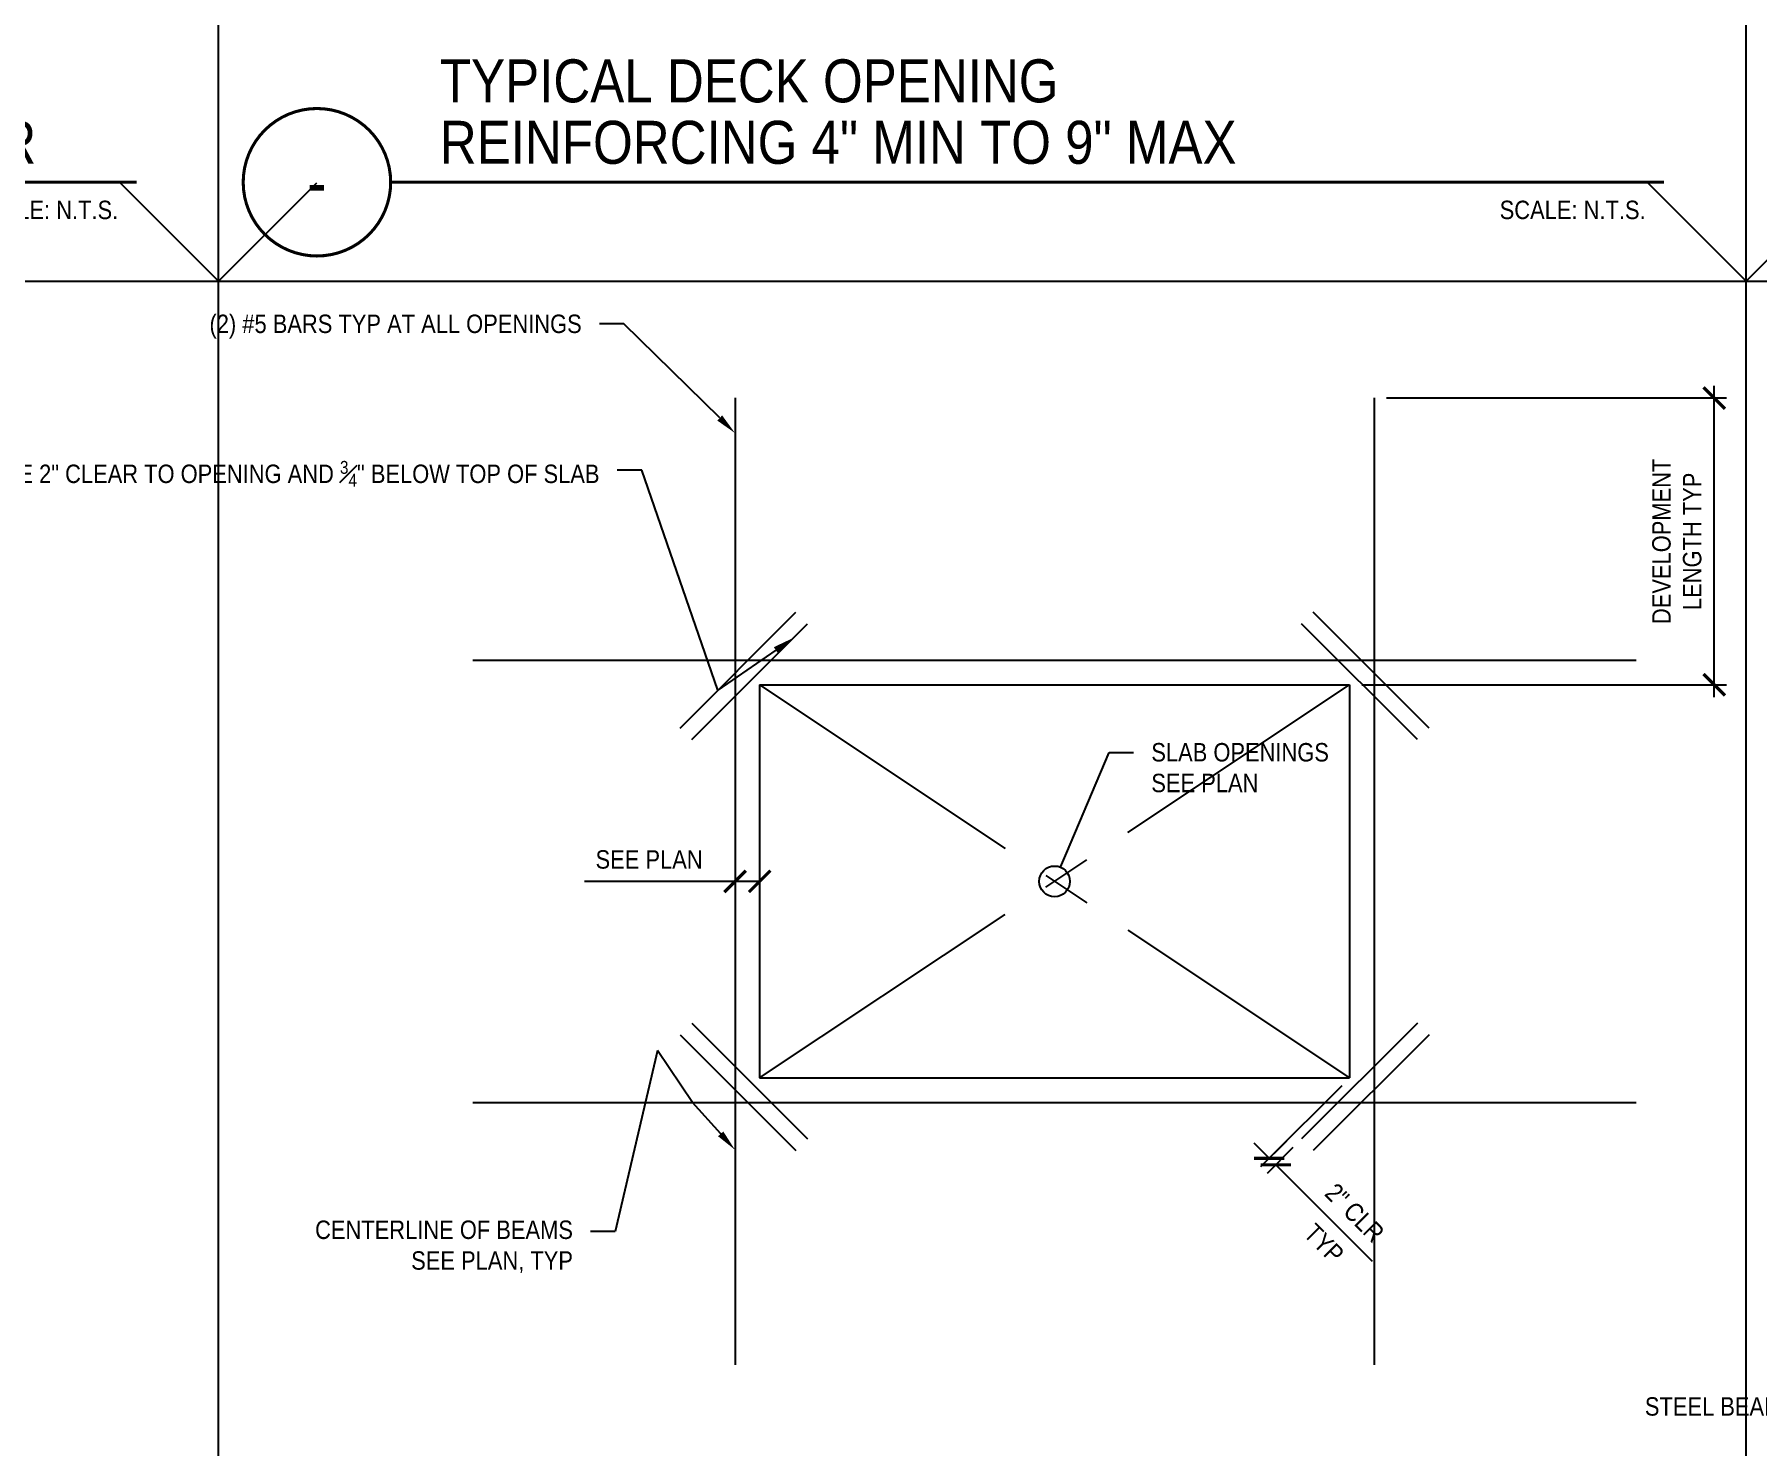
# Model space of a CAD drawing. Header units: inches. Extents: x -16404 to 14624, y -1591 to 16152.
# Drawn here: x -15716.3 to -15611.1, y 7828.9 to 7915.1 of the extents above; entities that cross this region are included whole.
import ezdxf
from ezdxf import colors
from ezdxf.entities.mleader import LeaderData, LeaderLine
from ezdxf.enums import TextEntityAlignment as Align
from ezdxf.math import Vec2, Vec3

# ---------------------------------------------------------------- set-up
doc = ezdxf.new("R2010")
doc.units = ezdxf.units.IN
doc.header["$LTSCALE"] = 24
doc.header["$MEASUREMENT"] = 0
doc.linetypes.add('CENTER2', pattern=[1.125, 0.75, -0.125, 0.125, -0.125])
doc.linetypes.add('DASHED2', pattern=[0.375, 0.25, -0.125])
doc.layers.get('0').update_dxf_attribs({"linetype": 'CONTINUOUS'})
doc.layers.get('DefPoints').update_dxf_attribs({"color": 251, "linetype": 'CONTINUOUS'})
for name, color, linetype in [('S-ANNO-DIMS', 2, 'CONTINUOUS'), ('S-ANNO-NOTE', 4, 'CONTINUOUS'), ('S-CONC', 4, 'CONTINUOUS'), ('S-REBAR', 7, 'CONTINUOUS')]:
    doc.layers.add(name, color=color, linetype=linetype)
doc.layers.add('S-ANNO-GRID-NONPLOT', color=251, linetype='CONTINUOUS', plot=False)
doc.styles.add('Arial', font='arial.ttf', dxfattribs={"width": 0.85})
doc.dimstyles.new('DIM-12$0', dxfattribs={"dimscale": 12, "dimtxt": 0.09375, "dimasz": 0.109375, "dimexe": 0.0625, "dimexo": 0.0625, "dimgap": 0.0625, "dimtad": 1, "dimdec": 4, "dimzin": 11, "dimdsep": 46, "dimlunit": 4, "dimtxsty": 'Arial', "dimblk": 'ARCHTICK', "dimblk1": 'ARCHTICK', "dimblk2": 'ARCHTICK', "dimsah": 1, "dimcen": 0.125, "dimdle": 0.0625, "dimclrd": 256, "dimclre": 256, "dimclrt": 4, "dimadec": 0, "dimazin": 0, "dimtfac": 0.75, "dimtdec": 4, "dimtofl": 0, "dimtmove": 0, "dimatfit": 3, "dimldrblk": 'ARCHTICK', "dimfxl": 1, "dimfrac": 1, "dimtolj": 1, "dimtzin": 11, "dimarcsym": 0})

# ---------------------------------------------------------------- blocks, each defined once
blk = doc.blocks.new('_ARCHTICK')
at = {"color": 0, "linetype": 'ByBlock', "const_width": 0.15}
blk.add_lwpolyline([(-0.5, -0.5), (0.5, 0.5)], dxfattribs=at)
blk = doc.blocks.new('*D2211')
at = {"layer": 'DefPoints', "color": 0, "transparency": 16777216}
for p in [(-15634.54441750693, 7892.868211247481), (-15613.78789776511, 7892.868211247481), (-15636.04441750693, 7875.368211247481)]:
    blk.add_point(p, dxfattribs=at)
at = {"layer": 'S-ANNO-DIMS', "lineweight": -2, "transparency": 16777216}
for p, q in [((-15633.79441750693, 7892.868211247481), (-15613.03789776511, 7892.868211247481)), ((-15613.78789776511, 7874.618211247481), (-15613.78789776511, 7893.618211247481)), ((-15635.29441750693, 7875.368211247481), (-15613.03789776511, 7875.368211247481))]:
    blk.add_line(p, q, dxfattribs=at)
at = {"layer": 'S-ANNO-DIMS', "lineweight": -2, "transparency": 16777216, "xscale": 1.3125, "yscale": 1.3125, "zscale": 1.3125}
for p, rotation in [((-15613.78789776511, 7892.868211247481), 90), ((-15613.78789776511, 7875.368211247481), 270)]:
    blk.add_blockref('_ARCHTICK', p, dxfattribs=dict(at, rotation=rotation))
at = {"layer": 'S-ANNO-DIMS', "color": 4, "transparency": 16777216, "insert": (-15616.06705874737, 7884.118211247483), "char_height": 1.125, "attachment_point": 5, "rotation": 90, "style": 'Arial'}
blk.add_mtext('\\A1;DEVELOPMENT\\PLENGTH TYP', dxfattribs=at)
blk = doc.blocks.new('*D1046')
at = {"layer": 'DefPoints', "color": 0, "transparency": 16777216}
for p in [(-15673.54441750692, 7863.368211247477), (-15673.54441750692, 7863.368211247477), (-15672.04441750692, 7863.368211247477)]:
    blk.add_point(p, dxfattribs=at)
at = {"layer": 'S-ANNO-DIMS', "lineweight": -2, "transparency": 16777216}
for p, q in [((-15673.54441750692, 7863.368211247477), (-15682.72126351647, 7863.368211247477)), ((-15672.04441750692, 7863.368211247477), (-15673.54441750692, 7863.368211247477))]:
    blk.add_line(p, q, dxfattribs=at)
at = {"layer": 'S-ANNO-DIMS', "lineweight": -2, "transparency": 16777216, "xscale": 1.3125, "yscale": 1.3125, "zscale": 1.3125, "rotation": 180}
blk.add_blockref('_ARCHTICK', (-15673.54441750692, 7863.368211247477), dxfattribs=at)
at = {"layer": 'S-ANNO-DIMS', "lineweight": -2, "transparency": 16777216, "xscale": 1.3125, "yscale": 1.3125, "zscale": 1.3125}
blk.add_blockref('_ARCHTICK', (-15672.04441750692, 7863.368211247477), dxfattribs=at)
at = {"layer": 'S-ANNO-DIMS', "color": 4, "transparency": 16777216, "insert": (-15678.7890905117, 7864.69989610423), "char_height": 1.125, "attachment_point": 5, "style": 'Arial'}
blk.add_mtext('\\A1;SEE PLAN', dxfattribs=at)
blk = doc.blocks.new('*D1047')
at = {"layer": 'DefPoints', "color": 0, "transparency": 16777216}
for p in [(-15639.36816584539, 7848.044462909033), (-15638.97055989832, 7847.646856961959), (-15640.54678879768, 7846.070628062593)]:
    blk.add_point(p, dxfattribs=at)
at = {"layer": 'S-ANNO-DIMS', "lineweight": -2, "transparency": 16777216}
for p, q in [((-15640.94439474476, 7846.468234009666), (-15641.87247239506, 7847.396311659973)), ((-15639.89849593128, 7847.514132823143), (-15641.47472483065, 7845.937903923777)), ((-15639.50088998421, 7847.11652687607), (-15641.07711888357, 7845.540297976703)), ((-15640.54678879768, 7846.070628062593), (-15634.6568509785, 7840.180690243405))]:
    blk.add_line(p, q, dxfattribs=at)
at = {"layer": 'S-ANNO-DIMS', "lineweight": -2, "transparency": 16777216, "xscale": 1.3125, "yscale": 1.3125, "zscale": 1.3125}
for p, rotation in [((-15640.94439474476, 7846.468234009666), 315), ((-15640.54678879768, 7846.070628062593), 135)]:
    blk.add_blockref('_ARCHTICK', p, dxfattribs=dict(at, rotation=rotation))
at = {"layer": 'S-ANNO-DIMS', "color": 4, "transparency": 16777216, "char_height": 1.125, "attachment_point": 5, "rotation": 315, "style": 'Arial'}
for s, insert in [('\\A1;2" CLR', (-15635.73209884517, 7843.139224895306)), ('\\A1;TYP', (-15637.60181988809, 7841.269503852385))]:
    blk.add_mtext(s, dxfattribs=dict(at, insert=insert))
blk = doc.blocks.new('_DotBlank')
at = {"color": 0, "lineweight": -2}
blk.add_line((-0.5, 0), (-1, 0), dxfattribs=at)
blk.add_circle((0, 0), 0.5, dxfattribs=at)
blk = doc.blocks.new('*U332')
at = {"const_width": 0.1875}
for points in [[(-4.5, 1.2e-15, -1), (4.5, 0, 3.732050807568882)], [(-4.5, 0, 1), (4.5, 0, -3.732050807568882)]]:
    blk.add_lwpolyline(points, format="xyb", dxfattribs=at)
blk.add_lwpolyline([(4.5, 0), (82.20909887525063, 0)], dxfattribs=at)
blk.add_circle((0, 0), 4.5)
at = {"style": 'Arial', "width": 0.85}
for tag, p in [('DWG_TITLE_1', (7.5, 6.1875)), ('DWG_TITLE_2', (7.5, 2.4375))]:
    blk.add_attdef(tag, text='', height=2.625, dxfattribs=at).set_placement(p, align=Align.MIDDLE_LEFT)
blk.add_attdef('#', text='', height=3, dxfattribs=at).set_placement((0, 0), align=Align.MIDDLE_CENTER)
blk.add_attdef('SCALE', text='', height=1.125, dxfattribs=at).set_placement((81.08409887525063, -1.125), align=Align.TOP_RIGHT)
blk = doc.blocks.new('Se_24x36_DETAILS_GRID')
for p, q in [((7.76742490627095, 15.33333333333339), (7.76742490627095, 23.00000000000007)), ((15.53484981254195, 15.33333333333345), (15.53484981254195, 23.00000000000012)), ((7.767424906271003, 15.33333333333344), (8.267424906293057, 15.83333333335561)), ((15.53484981254195, 15.33333333333344), (16.034849812564, 15.8333333333556)), ((3.552713678800501e-15, 15.33333333333338), (7.767424906270949, 15.33333333333338)), ((7.76742490627095, 15.33333333333338), (15.5348498125419, 15.33333333333338)), ((7.767424906270946, 7.66666666666672), (7.767424906270946, 15.33333333333339)), ((15.53484981254189, 15.33333333333338), (23.30227471881284, 15.33333333333338)), ((15.53484981254195, 7.666666666666777), (15.53484981254195, 15.33333333333345))]:
    blk.add_line(p, q)
at = {"linetype": 'DASHED2', "ltscale": 0.5}
for p, q in [((7.767424906270946, 15.33333333333338), (7.267424906248898, 15.83333333335554)), ((15.53484981254189, 15.33333333333338), (15.03484981251985, 15.83333333335554))]:
    blk.add_line(p, q, dxfattribs=at)

msp = doc.modelspace()

# ---------------------------------------------------------------- linework, layer by layer
at = {"layer": 'S-ANNO-DIMS'}
msp.add_line((-15640.94439474476, 7846.468234009676), (-15636.49783464624, 7850.914794108164), dxfattribs=at)
at = {"layer": 'S-ANNO-NOTE', "color": 1, "linetype": 'CENTER2'}
for p, q in [((-15672.04441750692, 7875.368211247477), (-15636.04441750692, 7851.368211247477)), ((-15672.04441750692, 7851.368211247477), (-15636.04441750692, 7875.368211247477))]:
    msp.add_line(p, q, dxfattribs=at)
at = {"layer": 'S-CONC', "color": 3, "linetype": 'Continuous'}
for p, q in [((-15672.04441750692, 7875.368211247477), (-15636.04441750692, 7875.368211247477)), ((-15672.04441750692, 7875.368211247477), (-15672.04441750692, 7851.368211247477)), ((-15636.04441750692, 7875.368211247477), (-15636.04441750692, 7851.368211247477)), ((-15672.04441750692, 7851.368211247477), (-15636.04441750692, 7851.368211247477))]:
    msp.add_line(p, q, dxfattribs=at)
at = {"layer": 'S-REBAR'}
for p, q in [((-15673.54441750692, 7892.868211247477), (-15673.54441750692, 7833.868211247477)), ((-15634.54441750692, 7892.868211247477), (-15634.54441750692, 7833.868211247477)), ((-15676.89644970852, 7872.725604502294), (-15669.82538189671, 7879.796672314157)), ((-15676.18934292732, 7872.018497721102), (-15669.11827511552, 7879.089565532994)), ((-15631.8994920864, 7872.018497721102), (-15638.97055989832, 7879.089565532994)), ((-15631.1923853052, 7872.725604502294), (-15638.26345311713, 7879.796672314157)), ((-15689.54441750692, 7876.868211247477), (-15618.54441750692, 7876.868211247477)), ((-15676.89644970852, 7854.010817992631), (-15669.82538189671, 7846.939750180768)), ((-15676.18934292732, 7854.717924773823), (-15669.11827511552, 7847.64685696196)), ((-15631.8994920864, 7854.717924773823), (-15638.97055989832, 7847.64685696196)), ((-15631.1923853052, 7854.010817992631), (-15638.26345311713, 7846.939750180768)), ((-15689.54441750692, 7849.868211247477), (-15618.54441750692, 7849.868211247477))]:
    msp.add_line(p, q, dxfattribs=at)

# ---------------------------------------------------------------- block references
at = {"layer": 'S-ANNO-GRID-NONPLOT', "xscale": 12, "yscale": 12, "zscale": 12}
msp.add_blockref('Se_24x36_DETAILS_GRID', (-15798.26811395953, 7715.999999999998), dxfattribs=at)
at = {"layer": 'S-ANNO-NOTE'}
for p, values in [((-15699.05901508375, 7906.034590119066), {'#': '-', 'DWG_TITLE_1': 'TYPICAL DECK OPENING', 'DWG_TITLE_2': 'REINFORCING 4" MIN TO 9" MAX', 'SCALE': 'SCALE: N.T.S.'}), ((-15792.268113959, 7906.034590119066), {'#': '-', 'DWG_TITLE_2': 'PERPENDICULAR DECK AT ELEVATOR DOOR', 'SCALE': 'SCALE: N.T.S.'})]:
    msp.add_blockref('*U332', p, dxfattribs=at).add_auto_attribs(values)

# ---------------------------------------------------------------- dimensions: what is measured, and where the dimension line sits
at = {"layer": 'S-ANNO-DIMS'}
dim = msp.add_linear_dim(base=(-15613.78789776511, 7892.868211247481), p1=(-15636.04441750692, 7875.368211247477), p2=(-15634.54441750692, 7892.868211247477), angle=90, text='DEVELOPMENT\\PLENGTH TYP', dimstyle='DIM-12$0', dxfattribs=at)
dim.commit()
dim.dimension.update_dxf_attribs({"geometry": '*D2211', "text_midpoint": (-15616.06705874737, 7884.118211247483)})
dim = msp.add_linear_dim(base=(-15673.54441750692, 7863.368211247477), p1=(-15672.04441750692, 7863.368211247477), p2=(-15673.54441750692, 7863.368211247477), text='SEE PLAN', dimstyle='DIM-12$0', override={"dimsah": 0, "dimdle": 0}, dxfattribs=at)
dim.commit()
dim.dimension.update_dxf_attribs({"geometry": '*D1046', "text_midpoint": (-15678.7890905117, 7864.69989610423)})
dim = msp.add_aligned_dim(p1=(-15639.36816584539, 7848.044462909033), p2=(-15638.97055989832, 7847.64685696196), distance=-2.2291242868839762, text='2" CLR\\XTYP', dimstyle='DIM-12$0', override={"dimsah": 0, "dimdle": 0}, dxfattribs=at)
dim.commit()
dim.dimension.update_dxf_attribs({"geometry": '*D1047', "text_midpoint": (-15636.67374223778, 7842.197581502693)})

# ---------------------------------------------------------------- leaders
at = {"layer": 'S-ANNO-NOTE'}
ml = msp.add_multileader_mtext('Standard', dxfattribs=at)
ml.set_content('(2) #5 BARS TYP AT ALL OPENINGS', color=4, style='Arial')
ml.set_leader_properties(color=2)
ml.build(insert=Vec2(0, 0))
ml.multileader.update_dxf_attribs({"dogleg_length": 0.36, "arrow_head_size": 1.3125, "scale": 12})
ctx = ml.context
ctx.base_point, ctx.scale, ctx.char_height, ctx.arrow_head_size, ctx.landing_gap_size, ctx.plane_origin = Vec3(-15696.42081191136, 7897.385724189185), 12, 1.125, 1.3125, 1.08, Vec3(-15724.33892636475, 8195.70958621212)
ctx.text_align_type = 2
notes = []
notes.append((ctx, [(1, (1, 1, 0), (-15680.32238677493, 7897.385724189185), (-1, 0), 1.500000000000008, [(0, [(-15673.54441750692, 7890.72759882632)], 0, [])])]))
ctx.mtext.insert, ctx.mtext.width, ctx.mtext.alignment, ctx.mtext.flow_direction = Vec3(-15682.90238677493, 7897.957816617562), 14.70136167018791, 3, 5
ml = msp.add_multileader_mtext('Standard', dxfattribs=at)
ml.set_content('\\A1;TYP CORNER BAR (2)-#4 x 5\'-0" LONG. PLACE 2" CLEAR TO OPENING AND {\\H0.7x;\\S3#4;\\H1.42857x;" BELOW TOP OF SLAB}', color=4, style='Arial')
ml.set_leader_properties(color=2)
ml.build(insert=Vec2(0, 0))
ml.multileader.update_dxf_attribs({"dogleg_length": 0.36, "arrow_head_size": 1.3125, "scale": 12})
ctx = ml.context
ctx.base_point, ctx.scale, ctx.char_height, ctx.arrow_head_size, ctx.landing_gap_size, ctx.plane_origin = Vec3(-15704.71517643582, 7888.456006014173), 12, 1.125, 1.3125, 1.08, Vec3(-15724.33892636475, 8186.779868037108)
ctx.text_align_type = 2
notes.append((ctx, [(1, (1, 1, 0), (-15679.23505522599, 7888.456006014173), (-1, 0), 1.500000000000008, [(1, [(-15669.97718875204, 7878.230651896468), (-15674.58531807477, 7875.036736136058)], 0, [])])]))
ctx.mtext.insert, ctx.mtext.width, ctx.mtext.alignment, ctx.mtext.flow_direction = Vec3(-15681.81505522599, 7889.028098432957), 21.9708760966605, 3, 5
ml = msp.add_multileader_mtext('Standard', dxfattribs=at)
ml.set_content('\\A1;{\\C4;SLAB OPENINGS\\PSEE PLAN}', color=4, style='Arial')
ml.set_leader_properties(color=2)
ml.set_arrow_properties(name='DOTBLANK')
ml.build(insert=Vec2(0, 0))
ml.multileader.update_dxf_attribs({"dogleg_length": 0.36, "arrow_head_size": 1.875, "scale": 12})
ctx = ml.context
ctx.base_point, ctx.scale, ctx.char_height, ctx.arrow_head_size, ctx.landing_gap_size, ctx.plane_origin = Vec3(-15649.22025888821, 7871.238355979977), 12, 1.125, 1.875, 1.08, Vec3(-15690.64151430758, 8157.082772592125)
notes.append((ctx, [(0, (1, 1, 0), (-15650.72025888821, 7871.238355979977), (1, 0), 1.500000000000007, [(0, [(-15654.04441750692, 7863.368211247477)], 0, [])])]))
ctx.mtext.insert, ctx.mtext.width, ctx.mtext.defined_height, ctx.mtext.flow_direction = Vec3(-15648.14025888821, 7871.810448408355), 32.72069158077921, 3.774266488824606, 5
ml = msp.add_multileader_mtext('Standard', dxfattribs=at)
ml.set_content('\\A1;CONCRETE SLAB-ON-DECK PER PLAN w/ WWF PER GENERAL NOTES', color=4, style='Arial')
ml.set_leader_properties(color=2)
ml.build(insert=Vec2(0, 0))
ml.multileader.update_dxf_attribs({"dogleg_length": 0.36, "arrow_head_size": 1.3125, "scale": 12})
ctx = ml.context
ctx.base_point, ctx.scale, ctx.char_height, ctx.arrow_head_size, ctx.landing_gap_size, ctx.plane_origin = Vec3(-15507.31575050552, 7865.7964735495), 12, 1.125, 1.3125, 1.08, Vec3(-15446.23094035441, 7563.46165170344)
ctx.text_align_type = 2
notes.append((ctx, [(0, (1, 1, 0), (-15485.83662533498, 7865.7964735495), (-1, 0), 1.500000000000007, [(0, [(-15482.82803715507, 7857.176213048088)], 0, [])])]))
ctx.mtext.insert, ctx.mtext.width, ctx.mtext.alignment, ctx.mtext.flow_direction = Vec3(-15488.41662533498, 7866.368565977878), 17.89690825375171, 3, 5
ml = msp.add_multileader_mtext('Standard', dxfattribs=at)
ml.set_content('\\A1;CENTERLINE OF BEAMS\\PSEE PLAN, TYP', color=4, style='Arial')
ml.set_leader_properties(color=2)
ml.build(insert=Vec2(0, 0))
ml.multileader.update_dxf_attribs({"dogleg_length": 0.36, "arrow_head_size": 1.3125, "scale": 12})
ctx = ml.context
ctx.base_point, ctx.scale, ctx.char_height, ctx.arrow_head_size, ctx.landing_gap_size, ctx.plane_origin = Vec3(-15700.11606929296, 7841.995083909714), 12, 1.125, 1.3125, 1.08, Vec3(-15645.39397155934, 8134.967180357699)
ctx.text_align_type = 2
notes.append((ctx, [(0, (1, 1, 0), (-15680.85601813335, 7841.995083909714), (-1, 0), 1.500000000000007, [(1, [(-15673.54441750692, 7846.982087913692), (-15676.13394704088, 7849.868211247477), (-15678.26741542455, 7853.047188769836)], 0, [])])]))
ctx.mtext.insert, ctx.mtext.width, ctx.mtext.alignment, ctx.mtext.flow_direction = Vec3(-15683.43601813335, 7842.668856078882), 24.33205902032205, 3, 5
ml = msp.add_multileader_mtext('Standard', dxfattribs=at)
ml.set_content('\\A1;STEEL BEAM PER PLAN w/ SHEAR STUDS PER GENERAL NOTES', color=4, style='Arial')
ml.set_leader_properties(color=2)
ml.build(insert=Vec2(0, 0))
ml.multileader.update_dxf_attribs({"dogleg_length": 0.36, "arrow_head_size": 1.3125, "scale": 12})
ctx = ml.context
ctx.base_point, ctx.scale, ctx.char_height, ctx.arrow_head_size, ctx.landing_gap_size, ctx.plane_origin = Vec3(-15592.20890725909, 7831.314776705184), 12, 1.125, 1.3125, 1.08, Vec3(-15534.04698677374, 8129.649598551244)
ctx.text_align_type = 2
notes.append((ctx, [(0, (1, 1, 0), (-15573.65267175432, 7831.314776705184), (-1, 0), 1.500000000000007, [(0, [(-15570.64408357441, 7835.935037206596)], 0, [])])]))
ctx.mtext.insert, ctx.mtext.width, ctx.mtext.alignment, ctx.mtext.flow_direction = Vec3(-15576.23267175432, 7831.886869133562), 15.01054655525239, 3, 5
ml = msp.add_multileader_mtext('Standard', dxfattribs=at)
ml.set_content('\\A1;STEEL BEAM PER PLAN w/ SHEAR STUDS PER GENERAL NOTES', color=4, style='Arial')
ml.set_leader_properties(color=2)
ml.build(insert=Vec2(0, 0))
ml.multileader.update_dxf_attribs({"dogleg_length": 0.36, "arrow_head_size": 1.3125, "scale": 12})
ctx = ml.context
ctx.base_point, ctx.scale, ctx.char_height, ctx.arrow_head_size, ctx.landing_gap_size, ctx.plane_origin = Vec3(-15494.64285539501, 7830.896315504239), 12, 1.125, 1.3125, 1.08, Vec3(-15436.48093490966, 8129.231137350299)
ctx.text_align_type = 2
notes.append((ctx, [(0, (1, 1, 0), (-15476.08661989023, 7830.896315504239), (-1, 0), 1.500000000000007, [(0, [(-15473.07803171032, 7835.516576005651)], 0, [])])]))
ctx.mtext.insert, ctx.mtext.width, ctx.mtext.alignment, ctx.mtext.flow_direction = Vec3(-15478.66661989023, 7831.468407932617), 15.01054655525239, 3, 5
for ctx, leaders in notes:
    for number, flags, end, landing, length, lines in leaders:
        leader = LeaderData()
        leader.index, (leader.has_last_leader_line, leader.has_dogleg_vector, leader.attachment_direction) = number, flags
        leader.last_leader_point, leader.dogleg_vector, leader.dogleg_length = Vec3(end), Vec3(landing), length
        for number, points, colour, breaks in lines:
            line = LeaderLine()
            line.index, line.vertices, line.color, line.breaks = number, Vec3.list(points), colors.encode_raw_color(colour), breaks
            leader.lines.append(line)
        ctx.leaders.append(leader)

doc.saveas('drawing.dxf')
